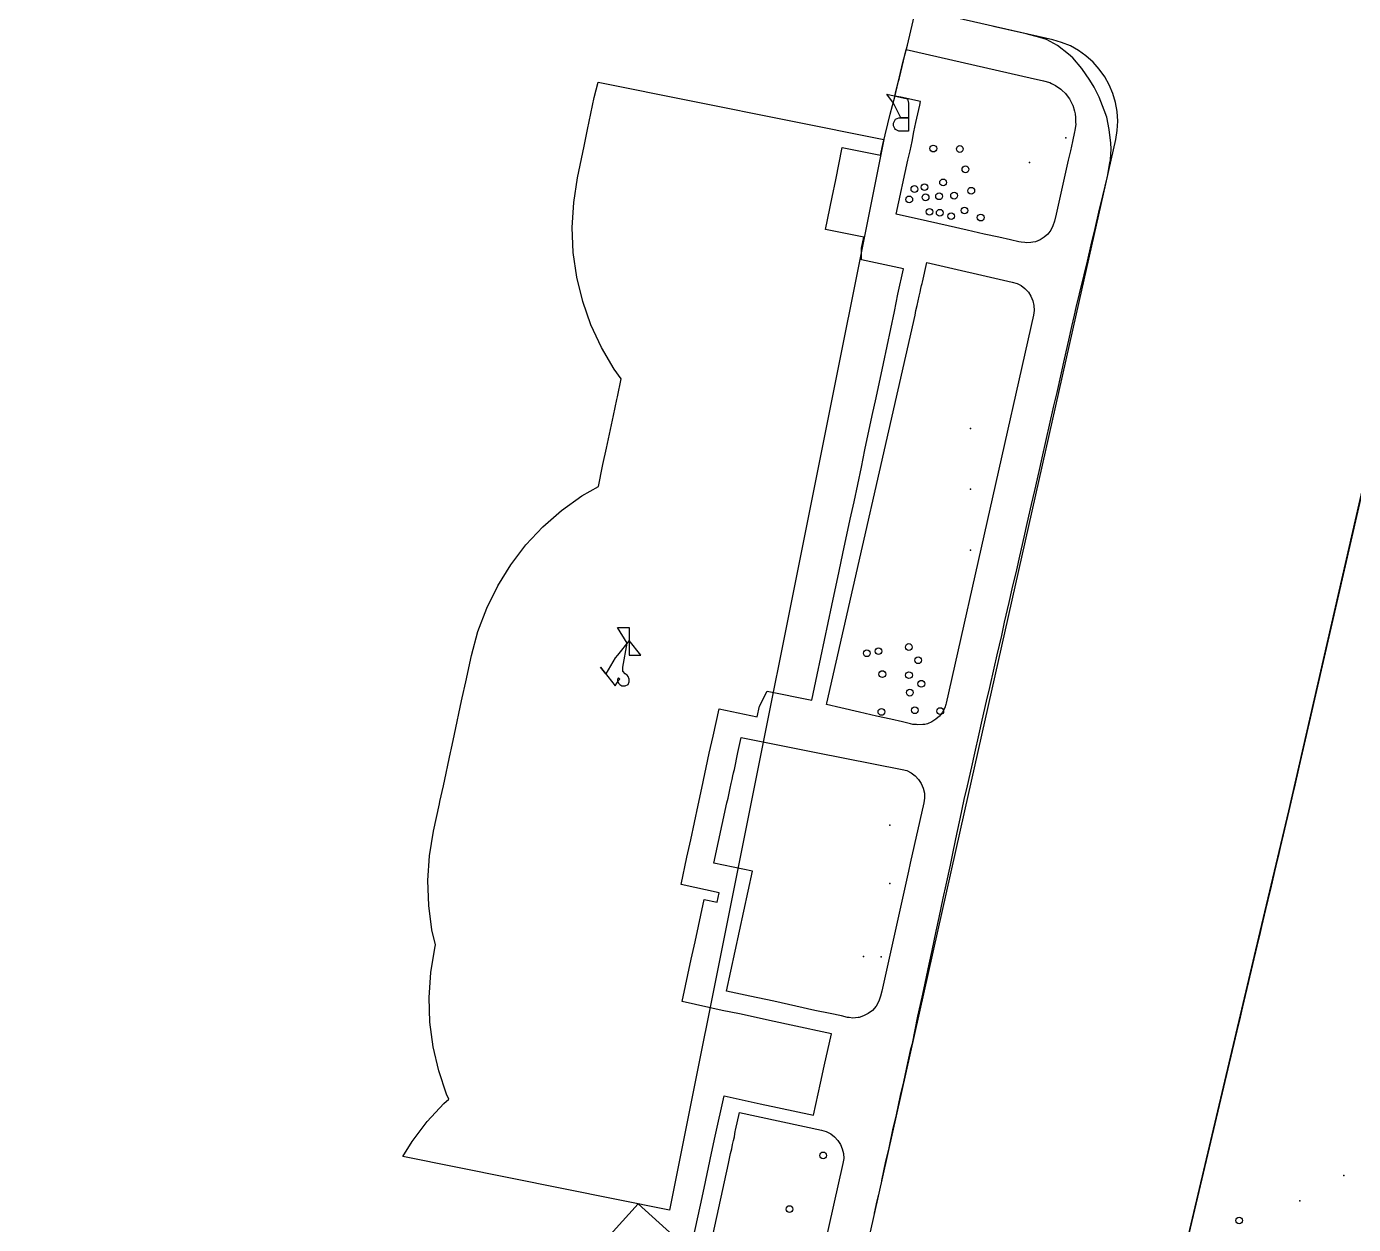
# Model space of a CAD drawing. Header units: metres. Extents: x 120 to 577, y 4 to 268.
# Drawn here: x 155 to 233.6, y 132.6 to 203.6 of the extents above; entities that cross this region are included whole.
import ezdxf

# ---------------------------------------------------------------- set-up
doc = ezdxf.new("R2010")
doc.units = ezdxf.units.M
for name, color, linetype in [('BOUNDARY', 7, 'Continuous'), ('BUILDING', 7, 'Continuous'), ('CURB', 7, 'Continuous'), ('GRASS', 7, 'Continuous'), ('LOUNGER', 7, 'Continuous'), ('ROAD', 7, 'Continuous')]:
    doc.layers.add(name, color=color, linetype=linetype)

# ---------------------------------------------------------------- blocks, each defined once
blk = doc.blocks.new('ЛИПА')
blk.add_circle((0, 0), 0.2)
blk = doc.blocks.new('ЗЛАКИ_ОРНАМЕНТАЛЬНЫЕ')
blk.add_circle((0, 0), 0.2)

msp = doc.modelspace()

# ---------------------------------------------------------------- linework, layer by layer
at = {"layer": 'BOUNDARY'}
msp.add_lwpolyline([(194.437, 131.68), (194.891, 133.741), (195.101, 134.754), (195.555, 136.815), (195.765, 137.828), (196.289, 140.22), (198.437, 139.749), (199.45, 139.522), (201.598, 139.068), (202, 140.971), (202.227, 141.984), (202.646, 143.888), (200.271, 144.412), (199.258, 144.621), (197.197, 145.076), (196.184, 145.285), (193.809, 145.809), (194.35, 148.324), (194.577, 149.337), (195.118, 151.852), (195.887, 151.695), (196.009, 152.254), (193.739, 152.743), (194.088, 154.367), (194.315, 155.38), (194.752, 157.441), (194.979, 158.454), (195.415, 160.515), (195.642, 161.528), (195.992, 163.152), (198.245, 162.663), (198.384, 163.309), (198.838, 164.2), (201.493, 163.658), (201.807, 165.16), (202.017, 166.191), (202.454, 168.234), (202.681, 169.264), (203.117, 171.308), (203.327, 172.338), (203.764, 174.382), (203.991, 175.412), (204.427, 177.456), (204.637, 178.486), (205.073, 180.529), (205.3, 181.56), (205.737, 183.603), (205.947, 184.634), (206.383, 186.677), (206.593, 187.707), (206.925, 189.209), (204.427, 189.733), (204.427, 190.432), (204.567, 191.078), (202.297, 191.532), (202.698, 193.453), (202.908, 194.484), (203.292, 196.388), (205.562, 195.933), (205.702, 196.58), (206.139, 198.379), (206.401, 199.392), (206.89, 201.435), (207.152, 202.448), (207.641, 204.491)], dxfattribs=at)
at = {"layer": 'BUILDING'}
for points in [[(193.058, 133.457), (177.249, 136.624), (177.803, 137.522), (178.691, 138.692), (179.69, 139.769), (179.981, 140.027), (179.852, 140.314), (179.381, 141.703), (179.049, 143.133), (178.858, 144.587), (178.811, 146.054), (178.906, 147.518), (179.144, 148.966), (179.188, 149.169), (178.983, 150.045), (178.79, 151.504), (178.74, 152.975), (178.835, 154.444), (179.074, 155.896), (179.423, 157.521), (179.451, 157.648), (179.659, 158.575), (180.077, 160.55), (180.115, 160.721), (180.323, 161.649), (180.741, 163.623), (180.778, 163.795), (180.991, 164.745), (181.327, 166.305), (181.707, 167.729), (182.225, 169.109), (182.876, 170.431), (183.654, 171.683), (184.551, 172.853), (185.558, 173.929), (186.666, 174.901), (187.864, 175.759), (188.84, 176.322), (189.095, 177.516), (189.115, 177.61), (189.332, 178.593), (189.743, 180.518), (189.938, 181.475), (189.968, 181.62), (190.198, 182.696), (189.78, 183.266), (189.026, 184.54), (188.401, 185.882), (187.912, 187.279), (187.563, 188.718), (187.357, 190.183), (187.297, 191.662), (187.383, 193.14), (187.614, 194.602), (188.007, 196.483), (188.206, 197.462), (188.589, 199.355), (188.82, 200.27), (205.762, 196.876)], [(205.929, 199.549), (207.152, 199.287), (207.222, 199.025), (207.222, 197.366), (207.222, 197.366), (206.645, 197.366), (206.645, 197.366), (206.453, 197.453), (206.453, 197.453), (206.401, 197.523), (206.401, 197.523), (206.331, 197.68), (206.331, 197.68), (206.331, 197.837), (206.331, 197.837), (206.401, 197.994), (206.401, 197.994), (206.453, 198.082), (206.453, 198.082), (206.645, 198.152), (206.645, 198.152), (207.222, 198.152), (206.768, 198.152), (206.331, 199.025)], [(190.543, 167.029), (189.984, 167.972), (190.665, 167.972), (190.665, 166.33), (191.363, 166.33), (190.665, 167.186), (190.665, 167.186), (189.984, 166.33), (189.844, 166.156), (189.285, 165.213), (188.971, 165.614), (189.844, 164.514), (190.036, 164.828), (190.106, 164.898), (190.106, 164.898), (190.036, 164.986), (190.036, 164.986), (189.984, 164.898), (189.984, 164.898), (189.984, 164.828), (189.984, 164.828), (190.036, 164.671), (190.036, 164.671), (190.106, 164.584), (190.106, 164.584), (190.228, 164.514), (190.228, 164.514), (190.42, 164.514), (190.42, 164.514), (190.612, 164.584), (190.612, 164.584), (190.665, 164.741), (190.665, 164.741), (190.665, 164.898), (190.665, 164.898), (190.612, 165.055), (190.612, 165.055), (190.543, 165.143), (190.543, 165.143), (190.42, 165.213), (190.42, 165.213), (190.298, 165.37), (190.298, 165.37), (190.298, 165.614)], [(191.206, 133.828), (204.303, 121.986), (161.432, 74.571), (154.957, 80.425), (155.291, 81.928), (155.339, 82.137), (155.561, 83.07), (155.927, 84.709), (156.368, 86.77), (156.562, 87.724), (156.592, 87.868), (156.951, 89.548), (156.933, 90.579), (157.057, 92.079), (157.33, 93.559), (157.819, 95.62), (157.833, 95.676), (158.06, 96.616), (158.231, 97.357)]]:
    msp.add_lwpolyline(points, close=True, dxfattribs=at)
at = {"layer": 'CURB'}
for points in [[(205.632, 135.208), (205.877, 136.343), (206.069, 137.146), (206.313, 138.299), (206.506, 139.103), (206.75, 140.238), (206.942, 141.041), (207.187, 142.176), (207.361, 142.997), (207.449, 143.312), (207.623, 144.132), (207.781, 144.936), (208.025, 146.071), (208.2, 146.892), (208.444, 148.027), (208.619, 148.83), (208.863, 149.983), (209.038, 150.787), (209.282, 151.922), (209.457, 152.725), (209.702, 153.878), (209.859, 154.681), (210.103, 155.816), (210.278, 156.637), (210.522, 157.773), (210.715, 158.576), (210.977, 159.711), (211.151, 160.515), (211.413, 161.667), (211.588, 162.471), (211.85, 163.606), (212.042, 164.409), (212.304, 165.544), (212.479, 166.348), (212.741, 167.483), (212.915, 168.286), (213.177, 169.439), (213.369, 170.243), (213.631, 171.378), (213.806, 172.181), (214.068, 173.316), (214.243, 174.12), (214.505, 175.255), (214.697, 176.076), (214.959, 177.211), (215.133, 178.014), (215.395, 179.15), (215.57, 179.953), (215.832, 181.088), (216.024, 181.892), (216.286, 183.044), (216.461, 183.848), (216.723, 184.983), (216.897, 185.786), (217.054, 186.467), (217.159, 186.922), (217.351, 187.725), (217.631, 188.86), (217.823, 189.664), (218.085, 190.799), (218.277, 191.602), (218.539, 192.737), (218.731, 193.541), (219.01, 194.676), (219.15, 195.497), (219.185, 195.671), (219.22, 196.318), (219.203, 196.65), (219.115, 197.47), (218.976, 198.186), (218.818, 198.606), (218.521, 199.374), (218.225, 199.968), (217.963, 200.387), (217.491, 201.068), (216.95, 201.714), (216.705, 201.924), (216.041, 202.43), (215.395, 202.797), (214.994, 202.919), (214.19, 203.129), (213.055, 203.391), (212.252, 203.566)], [(233.629, 173.963), (233.437, 173.159), (233.175, 172.024), (233, 171.221), (232.738, 170.085), (232.546, 169.282), (232.284, 168.147), (232.109, 167.343), (231.847, 166.208), (231.655, 165.405), (231.393, 164.269), (231.218, 163.466), (230.956, 162.331), (230.764, 161.528), (230.502, 160.392), (230.328, 159.589), (230.066, 158.454), (229.874, 157.65), (229.751, 157.109), (229.751, 157.109), (229.612, 156.515), (229.42, 155.712), (229.158, 154.576), (228.965, 153.773), (228.704, 152.638), (228.511, 151.834), (228.232, 150.699), (228.057, 149.896), (227.778, 148.761), (227.586, 147.957), (227.324, 146.822), (227.132, 146.019), (226.87, 144.883), (226.678, 144.08), (226.398, 142.945), (226.206, 142.141), (225.944, 141.006), (225.752, 140.203), (225.49, 139.085), (225.298, 138.282), (225.036, 137.146), (224.844, 136.343), (224.564, 135.208)], [(205.196, 133.269), (205.318, 133.828)], [(205.318, 133.828), (205.458, 134.404)], [(224.25, 133.828), (224.11, 133.269)], [(224.372, 134.404), (224.25, 133.828)]]:
    msp.add_lwpolyline(points, dxfattribs=at)
at = {"layer": 'GRASS'}
for points in [[(207.658, 197.872), (207.781, 198.396), (207.885, 198.902), (207.938, 199.112), (206.768, 199.374), (206.401, 199.444), (206.488, 199.793), (206.593, 200.195), (206.68, 200.527), (207.082, 202.203), (214.435, 200.527), (215.221, 200.352), (215.587, 200.247), (215.692, 200.195), (215.937, 200.073), (216.251, 199.846), (216.303, 199.793), (216.53, 199.584), (216.688, 199.374), (216.757, 199.269), (216.932, 198.92), (216.95, 198.902), (217.054, 198.553), (217.089, 198.396), (217.124, 198.169), (217.124, 197.872), (217.142, 197.785), (217.072, 197.401), (217.054, 197.313), (216.932, 196.754), (216.81, 196.195), (216.688, 195.637), (215.972, 192.44), (215.867, 192.039), (215.779, 191.759), (215.657, 191.497), (215.483, 191.27), (215.256, 191.078), (215.028, 190.921), (214.749, 190.816), (214.592, 190.781), (214.47, 190.764), (214.19, 190.746), (214.103, 190.764), (213.893, 190.781), (213.754, 190.816), (213.264, 190.921), (212.566, 191.078), (211.71, 191.27), (210.697, 191.497), (209.562, 191.759), (208.339, 192.039), (206.488, 192.44), (207.187, 195.637), (207.309, 196.195), (207.431, 196.754), (207.536, 197.313)], [(207.606, 186.467), (207.658, 186.747), (207.728, 187.026), (207.798, 187.306), (207.85, 187.585), (207.903, 187.83), (207.955, 188.039), (207.99, 188.214), (208.025, 188.336), (208.042, 188.424), (208.304, 189.576), (213.369, 188.424), (213.649, 188.336), (213.893, 188.214), (214.12, 188.039), (214.33, 187.83), (214.47, 187.585), (214.592, 187.306), (214.644, 187.026), (214.662, 186.747), (214.627, 186.467), (209.457, 163.484), (209.422, 163.396), (209.37, 163.204), (209.23, 162.942), (209.055, 162.715), (208.846, 162.523), (208.601, 162.366), (208.339, 162.261), (208.182, 162.226), (208.06, 162.209), (207.763, 162.191), (207.693, 162.209), (207.484, 162.226), (207.344, 162.261), (206.855, 162.366), (206.174, 162.523), (205.318, 162.715), (204.322, 162.942), (203.205, 163.204), (202.366, 163.396), (202.384, 163.484)], [(197.825, 146.123), (196.428, 146.42), (197.965, 153.529), (195.677, 154), (196.463, 157.58), (196.533, 157.86), (196.585, 158.157), (196.655, 158.436), (196.708, 158.716), (196.76, 158.96), (196.813, 159.17), (196.847, 159.344), (196.882, 159.484), (196.9, 159.554), (197.109, 160.567), (197.302, 161.44), (201.738, 160.567), (206.837, 159.554), (207.117, 159.484), (207.379, 159.344), (207.623, 159.17), (207.815, 158.96), (207.973, 158.716), (208.095, 158.436), (208.165, 158.157), (208.165, 157.86), (208.13, 157.58), (207.326, 154), (207.222, 153.529), (205.632, 146.42), (205.562, 146.123), (205.458, 145.827), (205.3, 145.53), (205.091, 145.285), (204.829, 145.093), (204.549, 144.953), (204.288, 144.866), (204.235, 144.866), (203.921, 144.831), (203.694, 144.866), (203.606, 144.866), (203.257, 144.953), (202.576, 145.093), (201.668, 145.285), (200.533, 145.53), (199.24, 145.827)]]:
    msp.add_lwpolyline(points, close=True, dxfattribs=at)
for points in [[(222.958, 128.379), (228.057, 149.948), (229.751, 157.109), (235.235, 180.983)], [(194.367, 126.161), (196.551, 136.221), (196.603, 136.5), (196.673, 136.797), (196.743, 137.077), (196.795, 137.339), (196.847, 137.583), (196.9, 137.793), (196.935, 137.967), (196.952, 138.107), (196.97, 138.194), (197.214, 139.242), (202.069, 138.194), (202.349, 138.107), (202.611, 137.967), (202.838, 137.793), (203.03, 137.583), (203.187, 137.339), (203.292, 137.077), (203.362, 136.797), (203.379, 136.5), (203.327, 136.221), (201.074, 126.161)]]:
    msp.add_lwpolyline(points, dxfattribs=at)
at = {"layer": 'LOUNGER'}
for p in [(216.543, 196.962), (204.543, 148.465)]:
    msp.add_point(p, dxfattribs=at)
at = {"layer": 'ROAD'}
for points in [[(204.113, 128.379), (210.557, 157.109), (217.351, 187.323), (219.499, 196.859), (219.587, 197.401), (219.622, 197.959), (219.587, 198.518), (219.482, 199.06), (219.325, 199.584), (219.115, 200.108), (218.853, 200.579), (218.521, 201.033), (218.155, 201.452), (217.736, 201.819), (217.299, 202.134), (216.81, 202.413), (216.286, 202.623), (215.762, 202.78), (207.676, 204.614)], [(236.702, 187.323), (229.751, 157.109), (222.958, 128.379)]]:
    msp.add_lwpolyline(points, dxfattribs=at)
at = {"layer": 'TREE'}
for p in [(214.394, 195.509), (210.901, 179.749), (210.901, 176.147), (210.901, 172.546), (206.106, 156.255), (206.106, 152.791), (205.606, 148.461), (233.022, 135.5), (230.415, 133.995)]:
    msp.add_point(p, dxfattribs=at)

# ---------------------------------------------------------------- block references
at = {"layer": 'BUSH'}
for p in [(208.689, 196.33), (210.259, 196.306), (210.59, 195.102), (208.168, 194.046), (209.267, 194.326), (207.263, 193.319), (207.569, 193.935), (208.232, 193.444), (209.03, 193.505), (209.919, 193.544), (210.938, 193.835), (208.465, 192.587), (209.07, 192.53), (210.535, 192.666), (209.747, 192.326), (211.496, 192.244), (205.444, 166.563), (207.237, 166.805), (204.751, 166.435), (207.79, 166.021), (205.668, 165.204), (207.247, 165.137), (207.978, 164.63), (207.296, 164.104), (205.613, 162.963), (207.592, 163.06), (209.102, 163.012), (226.814, 132.833)]:
    msp.add_blockref('ЗЛАКИ_ОРНАМЕНТАЛЬНЫЕ', p, dxfattribs=at)
at = {"layer": 'TREE'}
for p in [(202.159, 136.692), (200.166, 133.511)]:
    msp.add_blockref('ЛИПА', p, dxfattribs=at)

doc.saveas('drawing.dxf')
